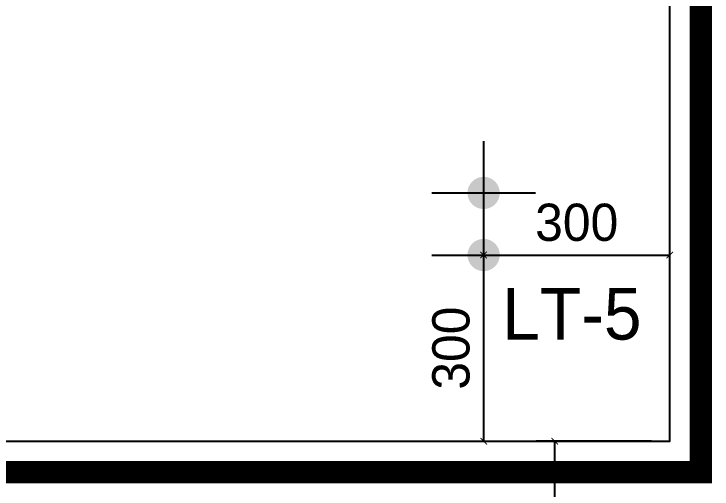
# Model space of a CAD drawing. Header units: inches. Extents: x 7740 to 83056, y -9304 to 75068.
# Drawn here: x 38127 to 39250, y 41087 to 41852 of the extents above; entities that cross this region are included whole.
import ezdxf
from ezdxf.enums import TextEntityAlignment as Align

# ---------------------------------------------------------------- set-up
doc = ezdxf.new("R2010")
doc.units = ezdxf.units.IN
doc.header["$LTSCALE"] = 50
doc.header["$MEASUREMENT"] = 0
doc.linetypes.add('HID', pattern=[2.3, 1.5, -0.8])
for name, color, linetype in [('06-LIGHT', 4, 'Continuous'), ('07-DIM', 5, 'Continuous'), ('설비', 7, 'Continuous')]:
    doc.layers.add(name, color=color, linetype=linetype)
doc.styles.add('마감재', font='stylu.ttf')
doc.styles.add('코레일둥고', font='Korail_Round_Gothic_Medium.ttf')
doc.dimstyles.new('사본 벽치수 Copy of DIM-30', dxfattribs={"dimscale": 30, "dimtxt": 2, "dimasz": 0.7, "dimexe": 1, "dimexo": 1, "dimgap": 0.7, "dimtad": 1, "dimdec": 0, "dimzin": 1, "dimdsep": 46, "dimlunit": 6, "dimtxsty": '마감재', "dimblk": 'ARCHTICK', "dimcen": -0.09, "dimclrd": 256, "dimclre": 256, "dimclrt": 3, "dimadec": 0, "dimazin": 0, "dimtfac": 1, "dimtdec": 0, "dimtix": 1, "dimtmove": 2, "dimatfit": 0, "dimldrblk": 'ARCHTICK', "dimfxl": 0, "dimtolj": 1, "dimtzin": 0, "dimarcsym": 0})

# ---------------------------------------------------------------- blocks, each defined once
blk = doc.blocks.new('_ARCHTICK')
at = {"color": 0, "linetype": 'ByBlock', "const_width": 0.075}
blk.add_lwpolyline([(-0.25, -0.25), (0.25, 0.25)], dxfattribs=at)
blk = doc.blocks.new('*D510')
at = {"layer": '07-DIM', "lineweight": -2}
for p, q in [((39152.7, 41163.7), (38967, 41163.7)), ((38997, 41163.7), (38997, 40491.7)), ((39019.7, 40491.7), (38967, 40491.7))]:
    blk.add_line(p, q, dxfattribs=at)
at = {"layer": 'Defpoints', "color": 0}
for p in [(39182.7, 41163.7), (38997, 40491.7), (39049.7, 40491.7)]:
    blk.add_point(p, dxfattribs=at)
at = {"layer": '07-DIM', "lineweight": -2, "xscale": 21, "yscale": 21, "zscale": 21}
for p, rotation in [((38997, 41163.7), 90), ((38997, 40491.7), 270)]:
    blk.add_blockref('_ARCHTICK', p, dxfattribs=dict(at, rotation=rotation))
at = {"layer": '07-DIM', "color": 3, "insert": (38943.8, 40827.7), "char_height": 60, "attachment_point": 5, "rotation": 90, "style": '마감재'}
blk.add_mtext('\\A1;672', dxfattribs=at)
blk = doc.blocks.new('*D526')
at = {"layer": '07-DIM', "lineweight": -2}
for p, q in [((39182.3, 41472.7), (39182.3, 41493.7)), ((38882.7, 41463.7), (39182.3, 41463.7))]:
    blk.add_line(p, q, dxfattribs=at)
at = {"layer": 'Defpoints', "color": 0}
for p in [(38882.7, 41463.7), (39182.3, 41463.7), (39182.3, 41442.7)]:
    blk.add_point(p, dxfattribs=at)
at = {"layer": '07-DIM', "lineweight": -2, "xscale": 21, "yscale": 21, "zscale": 21, "rotation": 180}
blk.add_blockref('_ARCHTICK', (38882.7, 41463.7), dxfattribs=at)
at = {"layer": '07-DIM', "lineweight": -2, "xscale": 21, "yscale": 21, "zscale": 21}
blk.add_blockref('_ARCHTICK', (39182.3, 41463.7), dxfattribs=at)
at = {"layer": '07-DIM', "color": 3, "insert": (39032.5, 41516), "char_height": 60, "attachment_point": 5, "style": '마감재'}
blk.add_mtext('\\A1;300', dxfattribs=at)
blk = doc.blocks.new('*D527')
at = {"layer": '07-DIM', "lineweight": -2}
for p, q in [((38879.3, 41463.7), (38912.7, 41463.7)), ((38882.7, 41463.7), (38882.7, 41163.7)), ((38807.4, 41163.7), (38912.7, 41163.7))]:
    blk.add_line(p, q, dxfattribs=at)
at = {"layer": 'Defpoints', "color": 0}
for p in [(38849.3, 41463.7), (38777.4, 41163.7), (38882.7, 41163.7)]:
    blk.add_point(p, dxfattribs=at)
at = {"layer": '07-DIM', "lineweight": -2, "xscale": 21, "yscale": 21, "zscale": 21}
for p, rotation in [((38882.7, 41463.7), 90), ((38882.7, 41163.7), 270)]:
    blk.add_blockref('_ARCHTICK', p, dxfattribs=dict(at, rotation=rotation))
at = {"layer": '07-DIM', "color": 3, "insert": (38830.4, 41313.7), "char_height": 60, "attachment_point": 5, "rotation": 90, "style": '마감재'}
blk.add_mtext('\\A1;300', dxfattribs=at)
blk = doc.blocks.new('fffdad')
h = blk.add_hatch(color=256)
h.dxf.hatch_style = 1
edge = h.paths.add_edge_path()
edge.add_arc((39399.3, 38618.2), 26, 90, 450, ccw=False)
at = {"color": 1, "linetype": 'Continuous'}
for p, q in [((39399.3, 38701.6), (39399.3, 38534.9)), ((39316, 38618.2), (39482.6, 38618.2))]:
    blk.add_line(p, q, dxfattribs=at)

msp = doc.modelspace()

# ---------------------------------------------------------------- linework, layer by layer
at = {"color": 10, "linetype": 'HID', "const_width": 36}
msp.add_lwpolyline([(36992.3, 41113.7), (39232.3, 41113.7), (39232.3, 43783.7), (36992.3, 43783.7)], close=True, dxfattribs=at)
at = {"layer": '06-LIGHT'}
msp.add_lwpolyline([(37042.3, 41163.7), (39182.3, 41163.7), (39182.3, 43733.7), (37042.3, 43733.7)], close=True, dxfattribs=at)

# ---------------------------------------------------------------- block references
for p in [(-516.6, 2945.5), (-516.6, 2845.5)]:
    msp.add_blockref('fffdad', p, dxfattribs=at)

# ---------------------------------------------------------------- texts
at = {"layer": '설비', "color": 30, "style": '코레일둥고'}
msp.add_text('LT-5', height=83.33, dxfattribs=at).set_placement((38912.7, 41410.8), align=Align.TOP_LEFT)

# ---------------------------------------------------------------- dimensions: what is measured, and where the dimension line sits
at = {"layer": '07-DIM'}
dim = msp.add_linear_dim(base=(39182.3, 41463.7), p1=(38882.7, 41463.7), p2=(39182.3, 41442.7), dimstyle='사본 벽치수 Copy of DIM-30', override={"dimfxl": 1.25}, dxfattribs=at)
dim.commit()
dim.dimension.update_dxf_attribs({"geometry": '*D526', "text_midpoint": (39032.5, 41516)})
for base, p1, p2, picture, middle in [((38882.7, 41163.7), (38849.3, 41463.7), (38777.4, 41163.7), '*D527', (38830.4, 41313.7)), ((38997, 40491.7), (39182.7, 41163.7), (39049.7, 40491.7), '*D510', (38943.8, 40827.7))]:
    dim = msp.add_linear_dim(base=base, p1=p1, p2=p2, angle=90, dimstyle='사본 벽치수 Copy of DIM-30', override={"dimfxl": 1.25}, dxfattribs=at)
    dim.commit()
    dim.dimension.update_dxf_attribs({"geometry": picture, "text_midpoint": middle})

doc.saveas('drawing.dxf')
